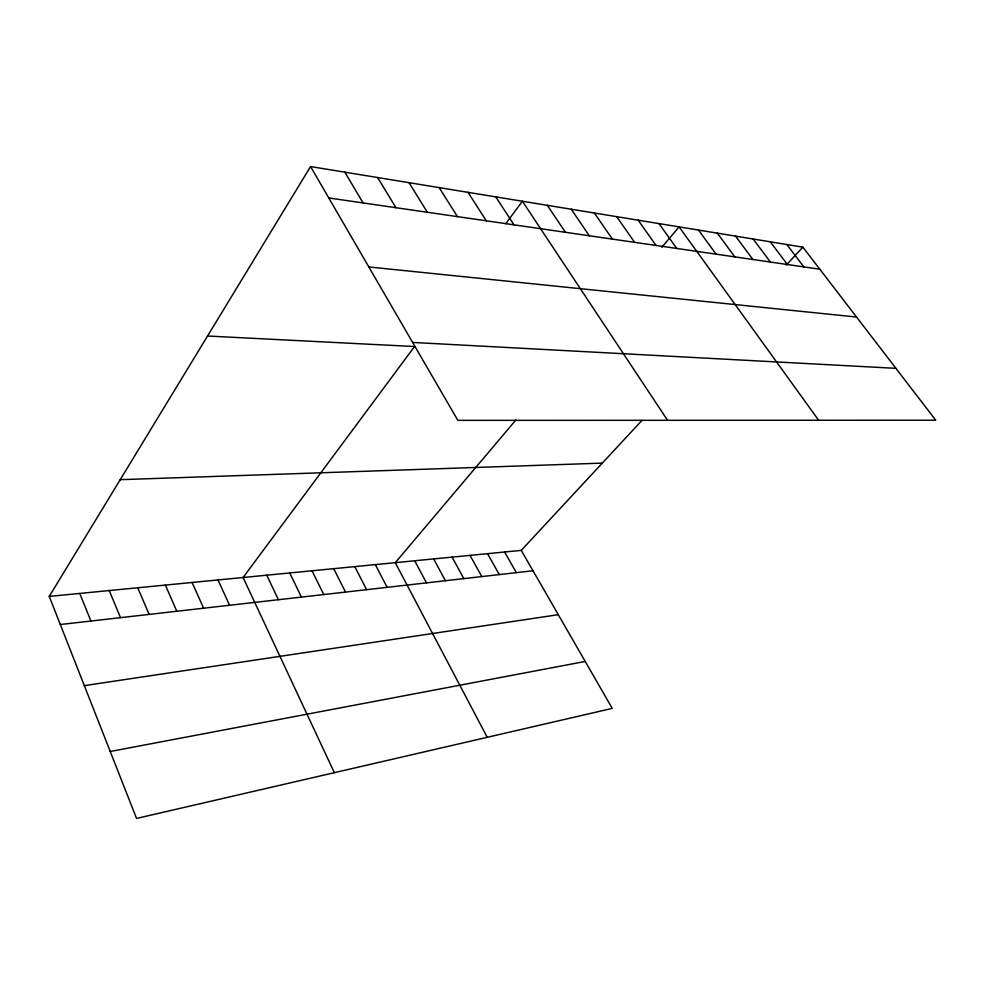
<?xml version="1.0" encoding="UTF-8"?>
<svg xmlns="http://www.w3.org/2000/svg" width="985" height="985" viewBox="0 0 985 985"><rect width="100%" height="100%" fill="white"/><g stroke="black" fill="none" stroke-linecap="round" stroke-linejoin="round"><path stroke-width="1.48" d="M49.25 596.405L521.262 550.381L612.251 708.387L136.558 818.437L49.25 596.405L310.558 166.564L802.886 247.149L935.75 420.226L457.853 420.361L310.558 166.564M505.724 223.718L522.407 201.236L667.547 420.3M515.82 420.053L395.281 562.669L487.23 737.309M661.834 247.297L679.096 226.882L818.658 420.263M521.262 550.381L641.912 420.472M786.301 265.002L802.886 247.149M110.234 751.493L585.213 661.452M84.341 685.634L558.286 614.677M60.307 624.515L532.983 570.758M120.207 479.683L602.303 463.122M207.54 336.02L414.55 346.535L243.098 577.505L334.346 772.683M412.616 342.423L895.919 368.341M368.809 266.947L856.544 317.035M328.781 197.96L819.828 269.213M786.818 244.514L803.871 266.898M770.258 241.805L787.409 264.509M753.168 239.01L770.43 262.047M735.536 236.117L752.897 259.498M717.326 233.137L734.798 256.876M698.525 230.059L716.095 254.155M658.99 223.595L676.744 248.454M638.206 220.184L656.047 245.45M616.684 216.663L634.599 242.335M594.374 213.019L612.387 239.109M571.263 209.239L589.338 235.772M547.291 205.311L565.427 232.3M495.763 196.877L514.01 224.839M468.035 192.334L486.307 220.825M439.15 187.618L457.459 216.638M409.046 182.681L427.355 212.268M377.637 177.546L395.933 207.712M344.836 172.178L363.108 202.947M504.603 552.006L516.362 572.654M487.526 553.668L499.296 574.587M470.017 555.38L481.8 576.582M452.066 557.128L463.849 578.626M433.634 558.926L445.429 580.719M414.71 560.773L426.505 582.874M375.322 564.614L387.117 587.356M354.809 566.609L366.592 589.683M333.718 568.665L345.489 592.083M312.036 570.783L323.782 594.558M289.713 572.962L301.435 597.095M266.75 575.203L278.435 599.705M217.993 579.956L229.579 605.27M192.087 582.48L203.612 608.213M165.357 585.078L176.807 611.266M137.752 587.774L149.117 614.418M109.224 590.557L120.502 617.669M79.748 593.426L90.915 621.03"/></g></svg>
